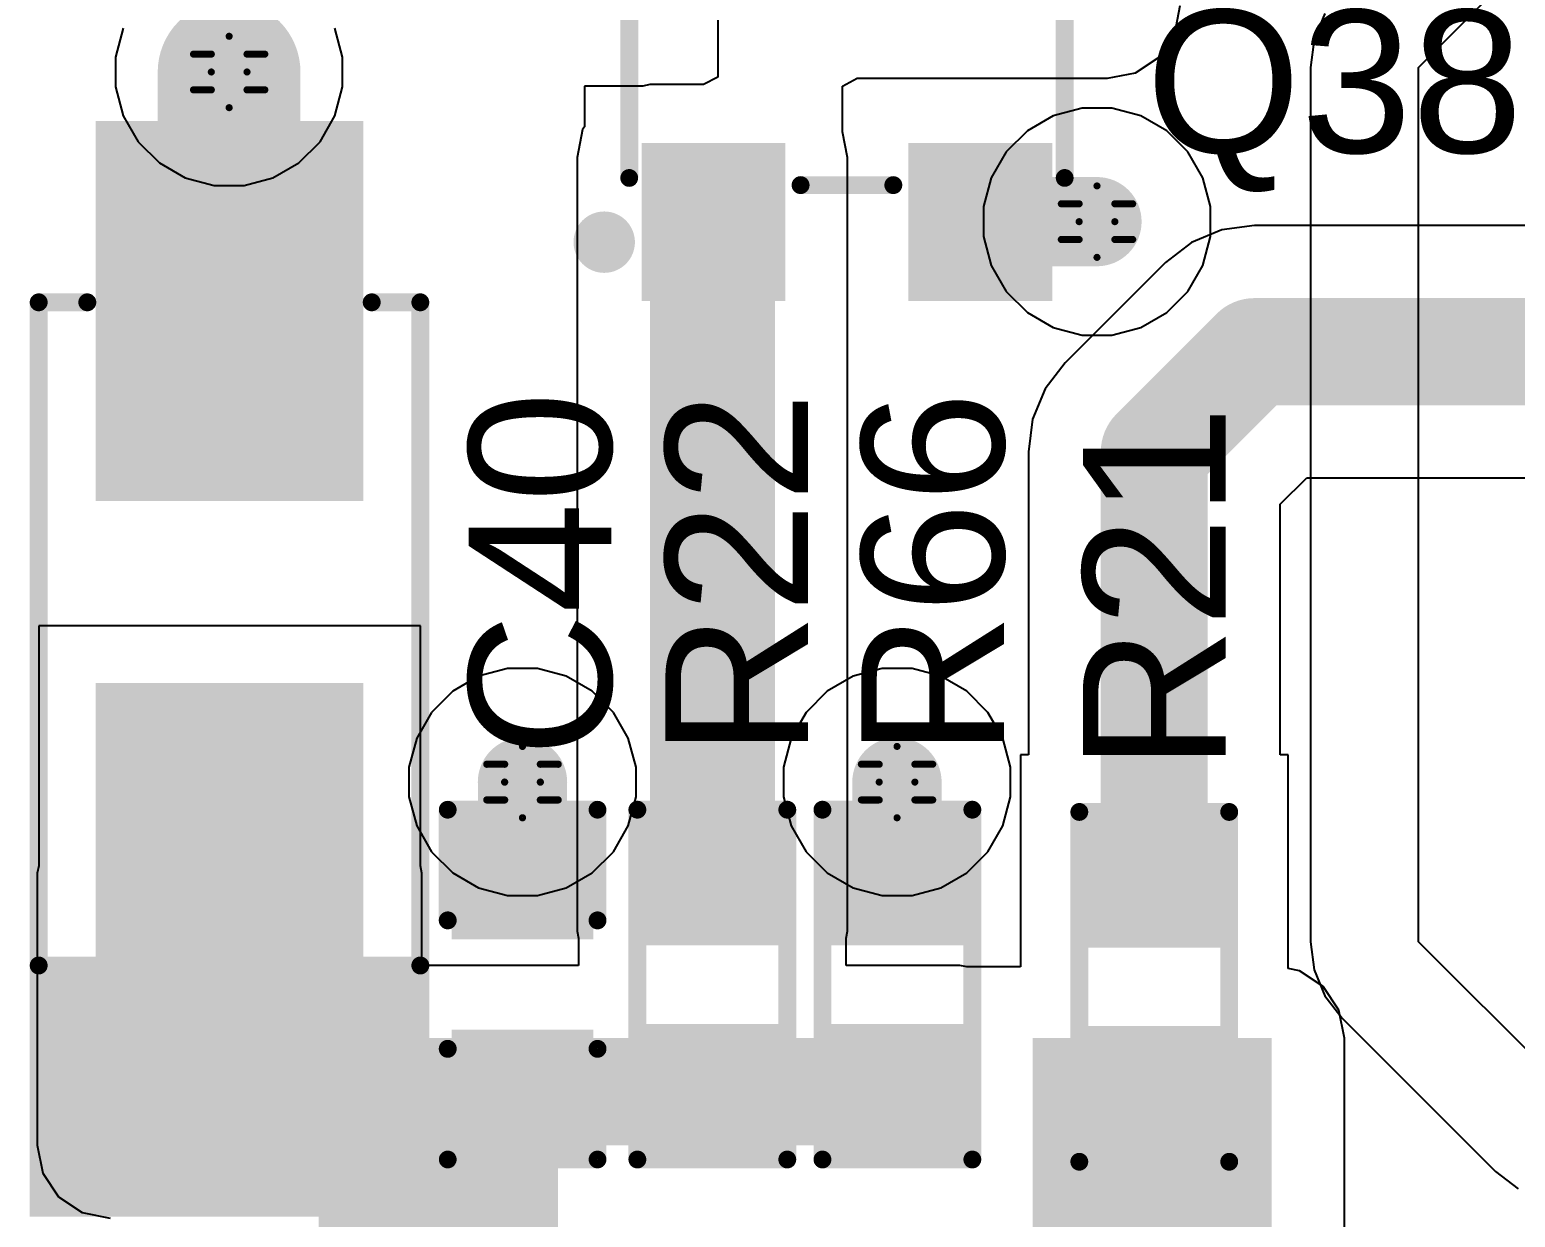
# Model space of a CAD drawing. Header units: inches. Extents: x -3 to 5437, y -3 to 5435.
# Drawn here: x 176.65 to 187.23, y 11.45 to 19.9 of the extents above; entities that cross this region are included whole.
import ezdxf

# ---------------------------------------------------------------- set-up
doc = ezdxf.new("R2010")
doc.units = ezdxf.units.IN
for name, color, linetype in [('Bottom Layer', 5, 'Continuous'), ('Bottom Solder', 6, 'Continuous'), ('Drill Drawing', 1, 'Continuous'), ('GND', 16, 'Continuous'), ('PWR', 76, 'Continuous'), ('Top Layer', 1, 'Continuous'), ('Top Overlay', 2, 'Continuous'), ('Top Paste', 8, 'Continuous'), ('Top Solder', 216, 'Continuous'), ('Via Holes', 16, 'Continuous')]:
    doc.layers.add(name, color=color, linetype=linetype)
doc.styles.add('Arial', font='', dxfattribs={"height": 0.2})
doc.styles.get('Arial').set_extended_font_data('Arial')

# ---------------------------------------------------------------- blocks, each defined once
blk = doc.blocks.new('SMA_146')
at = {"layer": 'Top Layer'}
for points in [[(-3.25, 0.85), (-0.75, 0.85), (-0.75, -0.85), (-3.25, -0.85)], [(0.75, 0.85), (3.25, 0.85), (3.25, -0.85), (0.75, -0.85)]]:
    blk.add_hatch(color=1, dxfattribs=at).paths.add_polyline_path(points)
at = {"layer": 'Top Overlay'}
for points in [[(-4.445, -1.422), (-3.278, -1.422), (-3.278, 1.422), (-4.445, 1.422)], [(-3.3, 0.924), (-2.596, 0.924), (-2.596, 1.422), (-3.3, 1.422)], [(-3.3, -1.422), (-2.596, -1.422), (-2.596, -0.924), (-3.3, -0.924)]]:
    blk.add_hatch(color=2, dxfattribs=at).paths.add_polyline_path(points)
at = {"layer": 'Top Paste'}
for points in [[(-3.25, 0.85), (-0.75, 0.85), (-0.75, -0.85), (-3.25, -0.85)], [(0.75, 0.85), (3.25, 0.85), (3.25, -0.85), (0.75, -0.85)]]:
    blk.add_hatch(color=8, dxfattribs=at).paths.add_polyline_path(points)
at = {"layer": 'Top Solder'}
for points in [[(-3.352, 0.952), (-0.648, 0.952), (-0.648, -0.952), (-3.352, -0.952)], [(0.648, 0.952), (3.352, 0.952), (3.352, -0.952), (0.648, -0.952)]]:
    blk.add_hatch(color=216, dxfattribs=at).paths.add_polyline_path(points)
at = {"layer": 'Top Overlay'}
for points in [[(-2.658, 1.358, 0.127, 0.127, 0), (2.061, 1.358, 0.127, 0.127, 0)], [(2.061, 1.358, 0.127, 0.127, 0), (2.061, 1.012, 0.127, 0.127, 0)], [(2.061, -1.012, 0.127, 0.127, 0), (2.061, -1.358, 0.127, 0.127, 0)], [(-2.658, -1.358, 0.127, 0.127, 0), (2.061, -1.358, 0.127, 0.127, 0)]]:
    blk.add_lwpolyline(points, format="xyseb", dxfattribs=at)
for points in [[(-2.69, 1.358, 0.0635, 0.0635, 1), (-2.626, 1.358, 0.0635, 0.0635, 1)], [(2.029, 1.358, 0.0635, 0.0635, 1), (2.093, 1.358, 0.0635, 0.0635, 1)], [(2.029, 1.358, 0.0635, 0.0635, 1), (2.093, 1.358, 0.0635, 0.0635, 1)], [(2.029, 1.012, 0.0635, 0.0635, 1), (2.093, 1.012, 0.0635, 0.0635, 1)], [(2.029, -1.012, 0.0635, 0.0635, 1), (2.093, -1.012, 0.0635, 0.0635, 1)], [(-2.69, -1.358, 0.0635, 0.0635, 1), (-2.626, -1.358, 0.0635, 0.0635, 1)], [(2.029, -1.358, 0.0635, 0.0635, 1), (2.093, -1.358, 0.0635, 0.0635, 1)], [(2.029, -1.358, 0.0635, 0.0635, 1), (2.093, -1.358, 0.0635, 0.0635, 1)]]:
    blk.add_lwpolyline(points, format="xyseb", close=True, dxfattribs=at)
blk = doc.blocks.new('SOT_23_152')
at = {"layer": 'Top Layer'}
for points in [[(-0.41, 1.46), (0.41, 1.46), (0.41, 0.54), (-0.41, 0.54)], [(-1.36, -0.54), (-0.54, -0.54), (-0.54, -1.46), (-1.36, -1.46)], [(0.54, -0.54), (1.36, -0.54), (1.36, -1.46), (0.54, -1.46)]]:
    blk.add_hatch(color=1, dxfattribs=at).paths.add_polyline_path(points)
at = {"layer": 'Top Paste'}
for points in [[(-0.41, 1.46), (0.41, 1.46), (0.41, 0.54), (-0.41, 0.54)], [(-1.36, -0.54), (-0.54, -0.54), (-0.54, -1.46), (-1.36, -1.46)], [(0.54, -0.54), (1.36, -0.54), (1.36, -1.46), (0.54, -1.46)]]:
    blk.add_hatch(color=8, dxfattribs=at).paths.add_polyline_path(points)
at = {"layer": 'Top Solder'}
for points in [[(-0.512, 1.562), (0.512, 1.562), (0.512, 0.438), (-0.512, 0.438)], [(-1.462, -0.438), (-0.438, -0.438), (-0.438, -1.562), (-1.462, -1.562)], [(0.438, -0.438), (1.462, -0.438), (1.462, -1.562), (0.438, -1.562)]]:
    blk.add_hatch(color=216, dxfattribs=at).paths.add_polyline_path(points)
at = {"layer": 'Top Overlay'}
for points in [[(-1.549, -0.686, 0.127, 0.127, 0), (-1.549, 0.737, 0.127, 0.127, 0)], [(-1.549, 0.737, 0.127, 0.127, 0), (-0.61, 0.737, 0.127, 0.127, 0)], [(0.61, 0.737, 0.127, 0.127, 0), (1.549, 0.737, 0.127, 0.127, 0)], [(1.549, -0.686, 0.127, 0.127, 0), (1.549, 0.737, 0.127, 0.127, 0)], [(-0.33, -0.737, 0.127, 0.127, 0), (0.33, -0.737, 0.127, 0.127, 0)]]:
    blk.add_lwpolyline(points, format="xyseb", dxfattribs=at)
for points in [[(-1.581, 0.737, 0.0635, 0.0635, 1), (-1.518, 0.737, 0.0635, 0.0635, 1)], [(-1.581, 0.737, 0.0635, 0.0635, 1), (-1.518, 0.737, 0.0635, 0.0635, 1)], [(-0.641, 0.737, 0.0635, 0.0635, 1), (-0.578, 0.737, 0.0635, 0.0635, 1)], [(0.578, 0.737, 0.0635, 0.0635, 1), (0.641, 0.737, 0.0635, 0.0635, 1)], [(1.518, 0.737, 0.0635, 0.0635, 1), (1.581, 0.737, 0.0635, 0.0635, 1)], [(1.518, 0.737, 0.0635, 0.0635, 1), (1.581, 0.737, 0.0635, 0.0635, 1)], [(-1.581, -0.686, 0.0635, 0.0635, 1), (-1.518, -0.686, 0.0635, 0.0635, 1)], [(1.518, -0.686, 0.0635, 0.0635, 1), (1.581, -0.686, 0.0635, 0.0635, 1)], [(-0.362, -0.737, 0.0635, 0.0635, 1), (-0.298, -0.737, 0.0635, 0.0635, 1)], [(0.298, -0.737, 0.0635, 0.0635, 1), (0.362, -0.737, 0.0635, 0.0635, 1)], [(-1.636, -1.143, 0.254, 0.254, 1), (-1.819, -1.143, 0.254, 0.254, 1)], [(-1.882, -1.143, 0.127, 0.127, 1), (-1.755, -1.143, 0.127, 0.127, 1)], [(-1.699, -1.143, 0.127, 0.127, 1), (-1.572, -1.143, 0.127, 0.127, 1)]]:
    blk.add_lwpolyline(points, format="xyseb", close=True, dxfattribs=at)
blk = doc.blocks.new('RES_0603_230')
at = {"layer": 'Top Layer'}
for points in [[(-0.381, 0.4445), (-0.381, -0.4445), (-1.143, -0.4445), (-1.143, 0.4445)], [(1.143, 0.4445), (1.143, -0.4445), (0.381, -0.4445), (0.381, 0.4445)]]:
    blk.add_hatch(color=1, dxfattribs=at).paths.add_polyline_path(points)
at = {"layer": 'Top Paste'}
for points in [[(-0.381, 0.4445), (-0.381, -0.4445), (-1.143, -0.4445), (-1.143, 0.4445)], [(1.143, 0.4445), (1.143, -0.4445), (0.381, -0.4445), (0.381, 0.4445)]]:
    blk.add_hatch(color=8, dxfattribs=at).paths.add_polyline_path(points)
at = {"layer": 'Top Solder'}
for points in [[(-0.2794, 0.5461), (-0.2794, -0.5461), (-1.2446, -0.5461), (-1.2446, 0.5461)], [(1.2446, 0.5461), (1.2446, -0.5461), (0.2794, -0.5461), (0.2794, 0.5461)]]:
    blk.add_hatch(color=216, dxfattribs=at).paths.add_polyline_path(points)
at = {"layer": 'Top Overlay'}
for points in [[(-1.2446, 0.5334, 0.127, 0.127, 0), (1.2446, 0.5334, 0.127, 0.127, 0)], [(-1.2446, 0.5334, 0.127, 0.127, 0), (-1.2446, -0.5334, 0.127, 0.127, 0)], [(1.2446, 0.5334, 0.127, 0.127, 0), (1.2446, -0.5334, 0.127, 0.127, 0)], [(-1.2446, -0.5334, 0.127, 0.127, 0), (1.2446, -0.5334, 0.127, 0.127, 0)]]:
    blk.add_lwpolyline(points, format="xyseb", dxfattribs=at)
for points in [[(-1.27635, 0.5334, 0.0635, 0.0635, 1), (-1.21285, 0.5334, 0.0635, 0.0635, 1)], [(-1.27635, 0.5334, 0.0635, 0.0635, 1), (-1.21285, 0.5334, 0.0635, 0.0635, 1)], [(1.21285, 0.5334, 0.0635, 0.0635, 1), (1.27635, 0.5334, 0.0635, 0.0635, 1)], [(1.21285, 0.5334, 0.0635, 0.0635, 1), (1.27635, 0.5334, 0.0635, 0.0635, 1)], [(-1.27635, -0.5334, 0.0635, 0.0635, 1), (-1.21285, -0.5334, 0.0635, 0.0635, 1)], [(-1.27635, -0.5334, 0.0635, 0.0635, 1), (-1.21285, -0.5334, 0.0635, 0.0635, 1)], [(1.21285, -0.5334, 0.0635, 0.0635, 1), (1.27635, -0.5334, 0.0635, 0.0635, 1)], [(1.21285, -0.5334, 0.0635, 0.0635, 1), (1.27635, -0.5334, 0.0635, 0.0635, 1)]]:
    blk.add_lwpolyline(points, format="xyseb", close=True, dxfattribs=at)
blk = doc.blocks.new('C__0603_231')
at = {"layer": 'Top Layer'}
for points in [[(-0.381, 0.445), (-0.381, -0.445), (-1.143, -0.445), (-1.143, 0.445)], [(1.143, 0.445), (1.143, -0.445), (0.381, -0.445), (0.381, 0.445)]]:
    blk.add_hatch(color=1, dxfattribs=at).paths.add_polyline_path(points)
at = {"layer": 'Top Paste'}
for points in [[(-0.381, 0.445), (-0.381, -0.445), (-1.143, -0.445), (-1.143, 0.445)], [(1.143, 0.445), (1.143, -0.445), (0.381, -0.445), (0.381, 0.445)]]:
    blk.add_hatch(color=8, dxfattribs=at).paths.add_polyline_path(points)
at = {"layer": 'Top Solder'}
for points in [[(-0.321, 0.504), (-0.321, -0.504), (-1.203, -0.504), (-1.203, 0.504)], [(1.203, 0.504), (1.203, -0.504), (0.321, -0.504), (0.321, 0.504)]]:
    blk.add_hatch(color=216, dxfattribs=at).paths.add_polyline_path(points)
at = {"layer": 'Top Overlay'}
for points in [[(-1.245, 0.533, 0.127, 0.127, 0), (-0.457, 0.533, 0.127, 0.127, 0)], [(-1.245, 0.533, 0.127, 0.127, 0), (-1.245, -0.533, 0.127, 0.127, 0)], [(0.457, 0.533, 0.127, 0.127, 0), (1.245, 0.533, 0.127, 0.127, 0)], [(1.245, 0.533, 0.127, 0.127, 0), (1.245, -0.533, 0.127, 0.127, 0)], [(-1.245, -0.533, 0.127, 0.127, 0), (-0.457, -0.533, 0.127, 0.127, 0)], [(0.457, -0.533, 0.127, 0.127, 0), (1.245, -0.533, 0.127, 0.127, 0)]]:
    blk.add_lwpolyline(points, format="xyseb", dxfattribs=at)
for points in [[(-1.276, 0.533, 0.0635, 0.0635, 1), (-1.213, 0.533, 0.0635, 0.0635, 1)], [(-1.276, 0.533, 0.0635, 0.0635, 1), (-1.213, 0.533, 0.0635, 0.0635, 1)], [(-0.489, 0.533, 0.0635, 0.0635, 1), (-0.425, 0.533, 0.0635, 0.0635, 1)], [(0.425, 0.533, 0.0635, 0.0635, 1), (0.489, 0.533, 0.0635, 0.0635, 1)], [(1.213, 0.533, 0.0635, 0.0635, 1), (1.276, 0.533, 0.0635, 0.0635, 1)], [(1.213, 0.533, 0.0635, 0.0635, 1), (1.276, 0.533, 0.0635, 0.0635, 1)], [(-1.276, -0.533, 0.0635, 0.0635, 1), (-1.213, -0.533, 0.0635, 0.0635, 1)], [(-1.276, -0.533, 0.0635, 0.0635, 1), (-1.213, -0.533, 0.0635, 0.0635, 1)], [(-0.489, -0.533, 0.0635, 0.0635, 1), (-0.425, -0.533, 0.0635, 0.0635, 1)], [(0.425, -0.533, 0.0635, 0.0635, 1), (0.489, -0.533, 0.0635, 0.0635, 1)], [(1.213, -0.533, 0.0635, 0.0635, 1), (1.276, -0.533, 0.0635, 0.0635, 1)], [(1.213, -0.533, 0.0635, 0.0635, 1), (1.276, -0.533, 0.0635, 0.0635, 1)]]:
    blk.add_lwpolyline(points, format="xyseb", close=True, dxfattribs=at)
blk = doc.blocks.new('RES_0603_392')
at = {"layer": 'Top Layer'}
for points in [[(-0.381, 0.4445), (-0.381, -0.4445), (-1.143, -0.4445), (-1.143, 0.4445)], [(1.143, 0.4445), (1.143, -0.4445), (0.381, -0.4445), (0.381, 0.4445)]]:
    blk.add_hatch(color=1, dxfattribs=at).paths.add_polyline_path(points)
at = {"layer": 'Top Paste'}
for points in [[(-0.381, 0.4445), (-0.381, -0.4445), (-1.143, -0.4445), (-1.143, 0.4445)], [(1.143, 0.4445), (1.143, -0.4445), (0.381, -0.4445), (0.381, 0.4445)]]:
    blk.add_hatch(color=8, dxfattribs=at).paths.add_polyline_path(points)
at = {"layer": 'Top Solder'}
for points in [[(-0.2794, 0.5461), (-0.2794, -0.5461), (-1.2446, -0.5461), (-1.2446, 0.5461)], [(1.2446, 0.5461), (1.2446, -0.5461), (0.2794, -0.5461), (0.2794, 0.5461)]]:
    blk.add_hatch(color=216, dxfattribs=at).paths.add_polyline_path(points)
at = {"layer": 'Top Overlay'}
for points in [[(1.2446, 0.5334, 0.127, 0.127, 0), (-1.2446, 0.5334, 0.127, 0.127, 0)], [(-1.2446, -0.5334, 0.127, 0.127, 0), (-1.2446, 0.5334, 0.127, 0.127, 0)], [(1.2446, -0.5334, 0.127, 0.127, 0), (1.2446, 0.5334, 0.127, 0.127, 0)], [(1.2446, -0.5334, 0.127, 0.127, 0), (-1.2446, -0.5334, 0.127, 0.127, 0)]]:
    blk.add_lwpolyline(points, format="xyseb", dxfattribs=at)
for points in [[(-1.27635, 0.5334, 0.0635, 0.0635, 1), (-1.21285, 0.5334, 0.0635, 0.0635, 1)], [(-1.27635, 0.5334, 0.0635, 0.0635, 1), (-1.21285, 0.5334, 0.0635, 0.0635, 1)], [(1.21285, 0.5334, 0.0635, 0.0635, 1), (1.27635, 0.5334, 0.0635, 0.0635, 1)], [(1.21285, 0.5334, 0.0635, 0.0635, 1), (1.27635, 0.5334, 0.0635, 0.0635, 1)], [(-1.27635, -0.5334, 0.0635, 0.0635, 1), (-1.21285, -0.5334, 0.0635, 0.0635, 1)], [(-1.27635, -0.5334, 0.0635, 0.0635, 1), (-1.21285, -0.5334, 0.0635, 0.0635, 1)], [(1.21285, -0.5334, 0.0635, 0.0635, 1), (1.27635, -0.5334, 0.0635, 0.0635, 1)], [(1.21285, -0.5334, 0.0635, 0.0635, 1), (1.27635, -0.5334, 0.0635, 0.0635, 1)]]:
    blk.add_lwpolyline(points, format="xyseb", close=True, dxfattribs=at)
blk = doc.blocks.new('RES_0603_440')
at = {"layer": 'Top Layer'}
for points in [[(-0.381, 0.4445), (-0.381, -0.4445), (-1.143, -0.4445), (-1.143, 0.4445)], [(1.143, 0.4445), (1.143, -0.4445), (0.381, -0.4445), (0.381, 0.4445)]]:
    blk.add_hatch(color=1, dxfattribs=at).paths.add_polyline_path(points)
at = {"layer": 'Top Paste'}
for points in [[(-0.381, 0.4445), (-0.381, -0.4445), (-1.143, -0.4445), (-1.143, 0.4445)], [(1.143, 0.4445), (1.143, -0.4445), (0.381, -0.4445), (0.381, 0.4445)]]:
    blk.add_hatch(color=8, dxfattribs=at).paths.add_polyline_path(points)
at = {"layer": 'Top Solder'}
for points in [[(-0.2794, 0.5461), (-0.2794, -0.5461), (-1.2446, -0.5461), (-1.2446, 0.5461)], [(1.2446, 0.5461), (1.2446, -0.5461), (0.2794, -0.5461), (0.2794, 0.5461)]]:
    blk.add_hatch(color=216, dxfattribs=at).paths.add_polyline_path(points)
at = {"layer": 'Top Overlay'}
for points in [[(1.2446, 0.5334, 0.127, 0.127, 0), (-1.2446, 0.5334, 0.127, 0.127, 0)], [(-1.2446, -0.5334, 0.127, 0.127, 0), (-1.2446, 0.5334, 0.127, 0.127, 0)], [(1.2446, -0.5334, 0.127, 0.127, 0), (1.2446, 0.5334, 0.127, 0.127, 0)], [(1.2446, -0.5334, 0.127, 0.127, 0), (-1.2446, -0.5334, 0.127, 0.127, 0)]]:
    blk.add_lwpolyline(points, format="xyseb", dxfattribs=at)
for points in [[(-1.27635, 0.5334, 0.0635, 0.0635, 1), (-1.21285, 0.5334, 0.0635, 0.0635, 1)], [(-1.27635, 0.5334, 0.0635, 0.0635, 1), (-1.21285, 0.5334, 0.0635, 0.0635, 1)], [(1.21285, 0.5334, 0.0635, 0.0635, 1), (1.27635, 0.5334, 0.0635, 0.0635, 1)], [(1.21285, 0.5334, 0.0635, 0.0635, 1), (1.27635, 0.5334, 0.0635, 0.0635, 1)], [(-1.27635, -0.5334, 0.0635, 0.0635, 1), (-1.21285, -0.5334, 0.0635, 0.0635, 1)], [(-1.27635, -0.5334, 0.0635, 0.0635, 1), (-1.21285, -0.5334, 0.0635, 0.0635, 1)], [(1.21285, -0.5334, 0.0635, 0.0635, 1), (1.27635, -0.5334, 0.0635, 0.0635, 1)], [(1.21285, -0.5334, 0.0635, 0.0635, 1), (1.27635, -0.5334, 0.0635, 0.0635, 1)]]:
    blk.add_lwpolyline(points, format="xyseb", close=True, dxfattribs=at)

msp = doc.modelspace()

# ---------------------------------------------------------------- hatches: boundary and pattern name
at = {"layer": 'Bottom Layer'}
h = msp.add_hatch(color=5, dxfattribs=at)
edge = h.paths.add_edge_path()
edge.add_arc((178.073, 19.601), 0.3, 0, 360)
h = msp.add_hatch(color=5, dxfattribs=at)
edge = h.paths.add_edge_path()
edge.add_arc((184.25, 18.536), 0.3, 0, 360)
h = msp.add_hatch(color=5, dxfattribs=at)
edge = h.paths.add_edge_path()
edge.add_arc((180.161, 14.548), 0.3, 0, 360)
h = msp.add_hatch(color=5, dxfattribs=at)
edge = h.paths.add_edge_path()
edge.add_arc((182.826, 14.548), 0.3, 0, 360)
at = {"layer": 'Bottom Solder'}
h = msp.add_hatch(color=6, dxfattribs=at)
edge = h.paths.add_edge_path()
edge.add_arc((178.073, 19.601), 0.15, 0, 360)
h = msp.add_hatch(color=6, dxfattribs=at)
edge = h.paths.add_edge_path()
edge.add_arc((184.25, 18.536), 0.15, 0, 360)
h = msp.add_hatch(color=6, dxfattribs=at)
edge = h.paths.add_edge_path()
edge.add_arc((180.161, 14.548), 0.15, 0, 360)
h = msp.add_hatch(color=6, dxfattribs=at)
edge = h.paths.add_edge_path()
edge.add_arc((182.826, 14.548), 0.15, 0, 360)
at = {"layer": 'GND'}
h = msp.add_hatch(color=16, dxfattribs=at)
edge = h.paths.add_edge_path()
edge.add_arc((178.073, 19.601), 0.3, 0, 360)
h = msp.add_hatch(color=16, dxfattribs=at)
edge = h.paths.add_edge_path()
edge.add_arc((184.25, 18.536), 0.3, 0, 360)
h = msp.add_hatch(color=16, dxfattribs=at)
edge = h.paths.add_edge_path()
edge.add_arc((180.161, 14.548), 0.3, 0, 360)
h = msp.add_hatch(color=16, dxfattribs=at)
edge = h.paths.add_edge_path()
edge.add_arc((182.826, 14.548), 0.3, 0, 360)
at = {"layer": 'PWR'}
h = msp.add_hatch(color=76, dxfattribs=at)
edge = h.paths.add_edge_path()
edge.add_arc((178.073, 19.601), 0.3, 0, 360)
h = msp.add_hatch(color=76, dxfattribs=at)
edge = h.paths.add_edge_path()
edge.add_arc((184.25, 18.536), 0.3, 0, 360)
h = msp.add_hatch(color=76, dxfattribs=at)
edge = h.paths.add_edge_path()
edge.add_arc((180.161, 14.548), 0.3, 0, 360)
h = msp.add_hatch(color=76, dxfattribs=at)
edge = h.paths.add_edge_path()
edge.add_arc((182.826, 14.548), 0.3, 0, 360)
at = {"layer": 'Top Layer'}
h = msp.add_hatch(color=1, dxfattribs=at)
edge = h.paths.add_edge_path()
edge.add_arc((178.073, 19.601), 0.3, 0, 360)
for points in [[(181.068, 13.488), (181.957, 13.488), (181.957, 18.993), (181.068, 18.993)], [(177.226, 11.964), (178.926, 11.964), (178.926, 13.901), (177.226, 13.901)], [(177.226, 11.964), (183.274, 11.964), (183.274, 12.726), (177.226, 12.726)], [(178.711, 8.046), (180.413, 8.046), (180.413, 12.726), (178.711, 12.726)], [(183.791, 8.046), (185.493, 8.046), (185.493, 12.726), (183.791, 12.726)]]:
    msp.add_hatch(color=1, dxfattribs=at).paths.add_polyline_path(points)
h = msp.add_hatch(color=1, dxfattribs=at)
edge = h.paths.add_edge_path()
edge.add_arc((184.25, 18.536), 0.3, 0, 360)
h = msp.add_hatch(color=1, dxfattribs=at)
edge = h.paths.add_edge_path()
edge.add_arc((180.161, 14.548), 0.3, 0, 360)
h = msp.add_hatch(color=1, dxfattribs=at)
edge = h.paths.add_edge_path()
edge.add_arc((182.826, 14.548), 0.3, 0, 360)
at = {"layer": 'Top Solder'}
h = msp.add_hatch(color=216, dxfattribs=at)
edge = h.paths.add_edge_path()
edge.add_arc((178.073, 19.601), 0.15, 0, 360)
h = msp.add_hatch(color=216, dxfattribs=at)
edge = h.paths.add_edge_path()
edge.add_arc((184.25, 18.536), 0.15, 0, 360)
h = msp.add_hatch(color=216, dxfattribs=at)
edge = h.paths.add_edge_path()
edge.add_arc((180.161, 14.548), 0.15, 0, 360)
h = msp.add_hatch(color=216, dxfattribs=at)
edge = h.paths.add_edge_path()
edge.add_arc((182.826, 14.548), 0.15, 0, 360)
at = {"layer": 'Via Holes'}
h = msp.add_hatch(color=7, dxfattribs=at)
edge = h.paths.add_edge_path()
edge.add_arc((178.073, 19.601), 0.15, 0, 360)
h = msp.add_hatch(color=7, dxfattribs=at)
edge = h.paths.add_edge_path()
edge.add_arc((184.25, 18.536), 0.15, 0, 360)
h = msp.add_hatch(color=7, dxfattribs=at)
edge = h.paths.add_edge_path()
edge.add_arc((180.161, 14.548), 0.15, 0, 360)
h = msp.add_hatch(color=7, dxfattribs=at)
edge = h.paths.add_edge_path()
edge.add_arc((182.826, 14.548), 0.15, 0, 360)

# ---------------------------------------------------------------- linework, layer by layer
at = {"layer": 'Bottom Layer'}
for p, q in [((186.538, 19.634), (187.619, 20.715)), ((185.872, 20.018), (185.795, 19.833)), ((185.795, 19.833), (185.769, 19.634)), ((185.769, 19.634), (185.769, 13.411)), ((186.538, 13.411), (186.538, 19.634)), ((185.769, 13.411), (185.795, 13.212)), ((187.63, 12.319), (186.538, 13.411)), ((185.795, 13.212), (185.872, 13.027)), ((185.872, 13.027), (185.994, 12.868)), ((185.994, 12.868), (187.086, 11.776)), ((187.086, 11.776), (187.246, 11.653))]:
    msp.add_line(p, q, dxfattribs=at)
at = {"layer": 'Drill Drawing'}
for points in [[(177.946, 19.728, 0.0508, 0.0508, 0), (178.073, 19.855, 0.0508, 0.0508, 0)], [(178.073, 19.855, 0.0508, 0.0508, 0), (178.2, 19.728, 0.0508, 0.0508, 0)], [(177.819, 19.728, 0.0508, 0.0508, 0), (177.946, 19.601, 0.0508, 0.0508, 0)], [(177.819, 19.728, 0.0508, 0.0508, 0), (177.946, 19.728, 0.0508, 0.0508, 0)], [(178.2, 19.728, 0.0508, 0.0508, 0), (178.327, 19.728, 0.0508, 0.0508, 0)], [(178.2, 19.601, 0.0508, 0.0508, 0), (178.327, 19.728, 0.0508, 0.0508, 0)], [(177.819, 19.474, 0.0508, 0.0508, 0), (177.946, 19.601, 0.0508, 0.0508, 0)], [(178.2, 19.601, 0.0508, 0.0508, 0), (178.327, 19.474, 0.0508, 0.0508, 0)], [(177.819, 19.474, 0.0508, 0.0508, 0), (177.946, 19.474, 0.0508, 0.0508, 0)], [(177.946, 19.474, 0.0508, 0.0508, 0), (178.073, 19.347, 0.0508, 0.0508, 0)], [(178.073, 19.347, 0.0508, 0.0508, 0), (178.2, 19.474, 0.0508, 0.0508, 0)], [(178.2, 19.474, 0.0508, 0.0508, 0), (178.327, 19.474, 0.0508, 0.0508, 0)], [(184.123, 18.663, 0.0508, 0.0508, 0), (184.25, 18.79, 0.0508, 0.0508, 0)], [(184.25, 18.79, 0.0508, 0.0508, 0), (184.377, 18.663, 0.0508, 0.0508, 0)], [(183.996, 18.663, 0.0508, 0.0508, 0), (184.123, 18.536, 0.0508, 0.0508, 0)], [(183.996, 18.663, 0.0508, 0.0508, 0), (184.123, 18.663, 0.0508, 0.0508, 0)], [(184.377, 18.663, 0.0508, 0.0508, 0), (184.504, 18.663, 0.0508, 0.0508, 0)], [(184.377, 18.536, 0.0508, 0.0508, 0), (184.504, 18.663, 0.0508, 0.0508, 0)], [(183.996, 18.409, 0.0508, 0.0508, 0), (184.123, 18.536, 0.0508, 0.0508, 0)], [(184.377, 18.536, 0.0508, 0.0508, 0), (184.504, 18.409, 0.0508, 0.0508, 0)], [(183.996, 18.409, 0.0508, 0.0508, 0), (184.123, 18.409, 0.0508, 0.0508, 0)], [(184.123, 18.409, 0.0508, 0.0508, 0), (184.25, 18.282, 0.0508, 0.0508, 0)], [(184.25, 18.282, 0.0508, 0.0508, 0), (184.377, 18.409, 0.0508, 0.0508, 0)], [(184.377, 18.409, 0.0508, 0.0508, 0), (184.504, 18.409, 0.0508, 0.0508, 0)], [(180.034, 14.675, 0.0508, 0.0508, 0), (180.161, 14.802, 0.0508, 0.0508, 0)], [(180.161, 14.802, 0.0508, 0.0508, 0), (180.288, 14.675, 0.0508, 0.0508, 0)], [(182.699, 14.675, 0.0508, 0.0508, 0), (182.826, 14.802, 0.0508, 0.0508, 0)], [(182.826, 14.802, 0.0508, 0.0508, 0), (182.953, 14.675, 0.0508, 0.0508, 0)], [(179.907, 14.675, 0.0508, 0.0508, 0), (180.034, 14.548, 0.0508, 0.0508, 0)], [(179.907, 14.675, 0.0508, 0.0508, 0), (180.034, 14.675, 0.0508, 0.0508, 0)], [(180.288, 14.675, 0.0508, 0.0508, 0), (180.415, 14.675, 0.0508, 0.0508, 0)], [(180.288, 14.548, 0.0508, 0.0508, 0), (180.415, 14.675, 0.0508, 0.0508, 0)], [(182.572, 14.675, 0.0508, 0.0508, 0), (182.699, 14.548, 0.0508, 0.0508, 0)], [(182.572, 14.675, 0.0508, 0.0508, 0), (182.699, 14.675, 0.0508, 0.0508, 0)], [(182.953, 14.675, 0.0508, 0.0508, 0), (183.08, 14.675, 0.0508, 0.0508, 0)], [(182.953, 14.548, 0.0508, 0.0508, 0), (183.08, 14.675, 0.0508, 0.0508, 0)], [(179.907, 14.421, 0.0508, 0.0508, 0), (180.034, 14.548, 0.0508, 0.0508, 0)], [(180.288, 14.548, 0.0508, 0.0508, 0), (180.415, 14.421, 0.0508, 0.0508, 0)], [(182.572, 14.421, 0.0508, 0.0508, 0), (182.699, 14.548, 0.0508, 0.0508, 0)], [(182.953, 14.548, 0.0508, 0.0508, 0), (183.08, 14.421, 0.0508, 0.0508, 0)], [(179.907, 14.421, 0.0508, 0.0508, 0), (180.034, 14.421, 0.0508, 0.0508, 0)], [(180.034, 14.421, 0.0508, 0.0508, 0), (180.161, 14.294, 0.0508, 0.0508, 0)], [(180.161, 14.294, 0.0508, 0.0508, 0), (180.288, 14.421, 0.0508, 0.0508, 0)], [(180.288, 14.421, 0.0508, 0.0508, 0), (180.415, 14.421, 0.0508, 0.0508, 0)], [(182.572, 14.421, 0.0508, 0.0508, 0), (182.699, 14.421, 0.0508, 0.0508, 0)], [(182.699, 14.421, 0.0508, 0.0508, 0), (182.826, 14.294, 0.0508, 0.0508, 0)], [(182.826, 14.294, 0.0508, 0.0508, 0), (182.953, 14.421, 0.0508, 0.0508, 0)], [(182.953, 14.421, 0.0508, 0.0508, 0), (183.08, 14.421, 0.0508, 0.0508, 0)]]:
    msp.add_lwpolyline(points, format="xyseb", dxfattribs=at)
for points in [[(178.061, 19.855, 0.0254, 0.0254, 1), (178.086, 19.855, 0.0254, 0.0254, 1)], [(178.061, 19.855, 0.0254, 0.0254, 1), (178.086, 19.855, 0.0254, 0.0254, 1)], [(177.807, 19.728, 0.0254, 0.0254, 1), (177.832, 19.728, 0.0254, 0.0254, 1)], [(177.807, 19.728, 0.0254, 0.0254, 1), (177.832, 19.728, 0.0254, 0.0254, 1)], [(177.934, 19.728, 0.0254, 0.0254, 1), (177.959, 19.728, 0.0254, 0.0254, 1)], [(177.934, 19.728, 0.0254, 0.0254, 1), (177.959, 19.728, 0.0254, 0.0254, 1)], [(178.188, 19.728, 0.0254, 0.0254, 1), (178.213, 19.728, 0.0254, 0.0254, 1)], [(178.188, 19.728, 0.0254, 0.0254, 1), (178.213, 19.728, 0.0254, 0.0254, 1)], [(178.315, 19.728, 0.0254, 0.0254, 1), (178.34, 19.728, 0.0254, 0.0254, 1)], [(178.315, 19.728, 0.0254, 0.0254, 1), (178.34, 19.728, 0.0254, 0.0254, 1)], [(177.934, 19.601, 0.0254, 0.0254, 1), (177.959, 19.601, 0.0254, 0.0254, 1)], [(177.934, 19.601, 0.0254, 0.0254, 1), (177.959, 19.601, 0.0254, 0.0254, 1)], [(178.188, 19.601, 0.0254, 0.0254, 1), (178.213, 19.601, 0.0254, 0.0254, 1)], [(178.188, 19.601, 0.0254, 0.0254, 1), (178.213, 19.601, 0.0254, 0.0254, 1)], [(177.807, 19.474, 0.0254, 0.0254, 1), (177.832, 19.474, 0.0254, 0.0254, 1)], [(177.807, 19.474, 0.0254, 0.0254, 1), (177.832, 19.474, 0.0254, 0.0254, 1)], [(177.934, 19.474, 0.0254, 0.0254, 1), (177.959, 19.474, 0.0254, 0.0254, 1)], [(177.934, 19.474, 0.0254, 0.0254, 1), (177.959, 19.474, 0.0254, 0.0254, 1)], [(178.188, 19.474, 0.0254, 0.0254, 1), (178.213, 19.474, 0.0254, 0.0254, 1)], [(178.188, 19.474, 0.0254, 0.0254, 1), (178.213, 19.474, 0.0254, 0.0254, 1)], [(178.315, 19.474, 0.0254, 0.0254, 1), (178.34, 19.474, 0.0254, 0.0254, 1)], [(178.315, 19.474, 0.0254, 0.0254, 1), (178.34, 19.474, 0.0254, 0.0254, 1)], [(178.061, 19.347, 0.0254, 0.0254, 1), (178.086, 19.347, 0.0254, 0.0254, 1)], [(178.061, 19.347, 0.0254, 0.0254, 1), (178.086, 19.347, 0.0254, 0.0254, 1)], [(184.237, 18.79, 0.0254, 0.0254, 1), (184.262, 18.79, 0.0254, 0.0254, 1)], [(184.237, 18.79, 0.0254, 0.0254, 1), (184.262, 18.79, 0.0254, 0.0254, 1)], [(183.983, 18.663, 0.0254, 0.0254, 1), (184.008, 18.663, 0.0254, 0.0254, 1)], [(183.983, 18.663, 0.0254, 0.0254, 1), (184.008, 18.663, 0.0254, 0.0254, 1)], [(184.11, 18.663, 0.0254, 0.0254, 1), (184.135, 18.663, 0.0254, 0.0254, 1)], [(184.11, 18.663, 0.0254, 0.0254, 1), (184.135, 18.663, 0.0254, 0.0254, 1)], [(184.364, 18.663, 0.0254, 0.0254, 1), (184.389, 18.663, 0.0254, 0.0254, 1)], [(184.364, 18.663, 0.0254, 0.0254, 1), (184.389, 18.663, 0.0254, 0.0254, 1)], [(184.491, 18.663, 0.0254, 0.0254, 1), (184.516, 18.663, 0.0254, 0.0254, 1)], [(184.491, 18.663, 0.0254, 0.0254, 1), (184.516, 18.663, 0.0254, 0.0254, 1)], [(184.11, 18.536, 0.0254, 0.0254, 1), (184.135, 18.536, 0.0254, 0.0254, 1)], [(184.11, 18.536, 0.0254, 0.0254, 1), (184.135, 18.536, 0.0254, 0.0254, 1)], [(184.364, 18.536, 0.0254, 0.0254, 1), (184.389, 18.536, 0.0254, 0.0254, 1)], [(184.364, 18.536, 0.0254, 0.0254, 1), (184.389, 18.536, 0.0254, 0.0254, 1)], [(183.983, 18.409, 0.0254, 0.0254, 1), (184.008, 18.409, 0.0254, 0.0254, 1)], [(183.983, 18.409, 0.0254, 0.0254, 1), (184.008, 18.409, 0.0254, 0.0254, 1)], [(184.11, 18.409, 0.0254, 0.0254, 1), (184.135, 18.409, 0.0254, 0.0254, 1)], [(184.11, 18.409, 0.0254, 0.0254, 1), (184.135, 18.409, 0.0254, 0.0254, 1)], [(184.364, 18.409, 0.0254, 0.0254, 1), (184.389, 18.409, 0.0254, 0.0254, 1)], [(184.364, 18.409, 0.0254, 0.0254, 1), (184.389, 18.409, 0.0254, 0.0254, 1)], [(184.491, 18.409, 0.0254, 0.0254, 1), (184.516, 18.409, 0.0254, 0.0254, 1)], [(184.491, 18.409, 0.0254, 0.0254, 1), (184.516, 18.409, 0.0254, 0.0254, 1)], [(184.237, 18.282, 0.0254, 0.0254, 1), (184.262, 18.282, 0.0254, 0.0254, 1)], [(184.237, 18.282, 0.0254, 0.0254, 1), (184.262, 18.282, 0.0254, 0.0254, 1)], [(180.148, 14.802, 0.0254, 0.0254, 1), (180.174, 14.802, 0.0254, 0.0254, 1)], [(180.148, 14.802, 0.0254, 0.0254, 1), (180.174, 14.802, 0.0254, 0.0254, 1)], [(182.814, 14.802, 0.0254, 0.0254, 1), (182.839, 14.802, 0.0254, 0.0254, 1)], [(182.814, 14.802, 0.0254, 0.0254, 1), (182.839, 14.802, 0.0254, 0.0254, 1)], [(179.894, 14.675, 0.0254, 0.0254, 1), (179.92, 14.675, 0.0254, 0.0254, 1)], [(179.894, 14.675, 0.0254, 0.0254, 1), (179.92, 14.675, 0.0254, 0.0254, 1)], [(180.021, 14.675, 0.0254, 0.0254, 1), (180.047, 14.675, 0.0254, 0.0254, 1)], [(180.021, 14.675, 0.0254, 0.0254, 1), (180.047, 14.675, 0.0254, 0.0254, 1)], [(180.275, 14.675, 0.0254, 0.0254, 1), (180.301, 14.675, 0.0254, 0.0254, 1)], [(180.275, 14.675, 0.0254, 0.0254, 1), (180.301, 14.675, 0.0254, 0.0254, 1)], [(180.402, 14.675, 0.0254, 0.0254, 1), (180.428, 14.675, 0.0254, 0.0254, 1)], [(180.402, 14.675, 0.0254, 0.0254, 1), (180.428, 14.675, 0.0254, 0.0254, 1)], [(182.56, 14.675, 0.0254, 0.0254, 1), (182.585, 14.675, 0.0254, 0.0254, 1)], [(182.56, 14.675, 0.0254, 0.0254, 1), (182.585, 14.675, 0.0254, 0.0254, 1)], [(182.687, 14.675, 0.0254, 0.0254, 1), (182.712, 14.675, 0.0254, 0.0254, 1)], [(182.687, 14.675, 0.0254, 0.0254, 1), (182.712, 14.675, 0.0254, 0.0254, 1)], [(182.941, 14.675, 0.0254, 0.0254, 1), (182.966, 14.675, 0.0254, 0.0254, 1)], [(182.941, 14.675, 0.0254, 0.0254, 1), (182.966, 14.675, 0.0254, 0.0254, 1)], [(183.068, 14.675, 0.0254, 0.0254, 1), (183.093, 14.675, 0.0254, 0.0254, 1)], [(183.068, 14.675, 0.0254, 0.0254, 1), (183.093, 14.675, 0.0254, 0.0254, 1)], [(180.021, 14.548, 0.0254, 0.0254, 1), (180.047, 14.548, 0.0254, 0.0254, 1)], [(180.021, 14.548, 0.0254, 0.0254, 1), (180.047, 14.548, 0.0254, 0.0254, 1)], [(180.275, 14.548, 0.0254, 0.0254, 1), (180.301, 14.548, 0.0254, 0.0254, 1)], [(180.275, 14.548, 0.0254, 0.0254, 1), (180.301, 14.548, 0.0254, 0.0254, 1)], [(182.687, 14.548, 0.0254, 0.0254, 1), (182.712, 14.548, 0.0254, 0.0254, 1)], [(182.687, 14.548, 0.0254, 0.0254, 1), (182.712, 14.548, 0.0254, 0.0254, 1)], [(182.941, 14.548, 0.0254, 0.0254, 1), (182.966, 14.548, 0.0254, 0.0254, 1)], [(182.941, 14.548, 0.0254, 0.0254, 1), (182.966, 14.548, 0.0254, 0.0254, 1)], [(179.894, 14.421, 0.0254, 0.0254, 1), (179.92, 14.421, 0.0254, 0.0254, 1)], [(179.894, 14.421, 0.0254, 0.0254, 1), (179.92, 14.421, 0.0254, 0.0254, 1)], [(180.021, 14.421, 0.0254, 0.0254, 1), (180.047, 14.421, 0.0254, 0.0254, 1)], [(180.021, 14.421, 0.0254, 0.0254, 1), (180.047, 14.421, 0.0254, 0.0254, 1)], [(180.275, 14.421, 0.0254, 0.0254, 1), (180.301, 14.421, 0.0254, 0.0254, 1)], [(180.275, 14.421, 0.0254, 0.0254, 1), (180.301, 14.421, 0.0254, 0.0254, 1)], [(180.402, 14.421, 0.0254, 0.0254, 1), (180.428, 14.421, 0.0254, 0.0254, 1)], [(180.402, 14.421, 0.0254, 0.0254, 1), (180.428, 14.421, 0.0254, 0.0254, 1)], [(182.56, 14.421, 0.0254, 0.0254, 1), (182.585, 14.421, 0.0254, 0.0254, 1)], [(182.56, 14.421, 0.0254, 0.0254, 1), (182.585, 14.421, 0.0254, 0.0254, 1)], [(182.687, 14.421, 0.0254, 0.0254, 1), (182.712, 14.421, 0.0254, 0.0254, 1)], [(182.687, 14.421, 0.0254, 0.0254, 1), (182.712, 14.421, 0.0254, 0.0254, 1)], [(182.941, 14.421, 0.0254, 0.0254, 1), (182.966, 14.421, 0.0254, 0.0254, 1)], [(182.941, 14.421, 0.0254, 0.0254, 1), (182.966, 14.421, 0.0254, 0.0254, 1)], [(183.068, 14.421, 0.0254, 0.0254, 1), (183.093, 14.421, 0.0254, 0.0254, 1)], [(183.068, 14.421, 0.0254, 0.0254, 1), (183.093, 14.421, 0.0254, 0.0254, 1)], [(180.148, 14.294, 0.0254, 0.0254, 1), (180.174, 14.294, 0.0254, 0.0254, 1)], [(180.148, 14.294, 0.0254, 0.0254, 1), (180.174, 14.294, 0.0254, 0.0254, 1)], [(182.814, 14.294, 0.0254, 0.0254, 1), (182.839, 14.294, 0.0254, 0.0254, 1)], [(182.814, 14.294, 0.0254, 0.0254, 1), (182.839, 14.294, 0.0254, 0.0254, 1)]]:
    msp.add_lwpolyline(points, format="xyseb", close=True, dxfattribs=at)
at = {"layer": 'PWR'}
for p, q in [((177.32, 19.913), (177.265, 19.707)), ((178.881, 19.707), (178.826, 19.913)), ((177.265, 19.707), (177.265, 19.495)), ((178.881, 19.495), (178.881, 19.707)), ((177.265, 19.495), (177.32, 19.289)), ((178.826, 19.289), (178.881, 19.495)), ((177.32, 19.289), (177.427, 19.105)), ((178.72, 19.105), (178.826, 19.289)), ((183.938, 19.289), (183.754, 19.183)), ((184.143, 19.344), (183.938, 19.289)), ((184.356, 19.344), (184.143, 19.344)), ((184.562, 19.289), (184.356, 19.344)), ((184.746, 19.183), (184.562, 19.289)), ((183.754, 19.183), (183.603, 19.032)), ((184.896, 19.032), (184.746, 19.183)), ((177.427, 19.105), (177.577, 18.954)), ((178.569, 18.954), (178.72, 19.105)), ((183.603, 19.032), (183.497, 18.848)), ((185.003, 18.848), (184.896, 19.032)), ((177.577, 18.954), (177.761, 18.848)), ((178.385, 18.848), (178.569, 18.954)), ((177.761, 18.848), (177.967, 18.793)), ((178.18, 18.793), (178.385, 18.848)), ((183.497, 18.848), (183.442, 18.643)), ((185.058, 18.643), (185.003, 18.848)), ((177.967, 18.793), (178.18, 18.793)), ((183.442, 18.643), (183.442, 18.43)), ((185.058, 18.43), (185.058, 18.643)), ((183.442, 18.43), (183.497, 18.224)), ((185.003, 18.224), (185.058, 18.43)), ((183.497, 18.224), (183.603, 18.04)), ((184.896, 18.04), (185.003, 18.224)), ((183.603, 18.04), (183.754, 17.89)), ((184.746, 17.89), (184.896, 18.04)), ((183.754, 17.89), (183.938, 17.783)), ((184.562, 17.783), (184.746, 17.89)), ((183.938, 17.783), (184.143, 17.728)), ((184.356, 17.728), (184.562, 17.783)), ((184.143, 17.728), (184.356, 17.728)), ((180.055, 15.356), (179.849, 15.301)), ((180.267, 15.356), (180.055, 15.356)), ((180.473, 15.301), (180.267, 15.356)), ((182.72, 15.356), (182.514, 15.301)), ((182.933, 15.356), (182.72, 15.356)), ((183.138, 15.301), (182.933, 15.356)), ((179.849, 15.301), (179.665, 15.195)), ((180.657, 15.195), (180.473, 15.301)), ((182.514, 15.301), (182.33, 15.195)), ((183.322, 15.195), (183.138, 15.301)), ((179.665, 15.195), (179.514, 15.044)), ((180.808, 15.044), (180.657, 15.195)), ((182.33, 15.195), (182.18, 15.044)), ((183.473, 15.044), (183.322, 15.195)), ((179.514, 15.044), (179.408, 14.86)), ((180.914, 14.86), (180.808, 15.044)), ((182.18, 15.044), (182.073, 14.86)), ((183.579, 14.86), (183.473, 15.044)), ((179.408, 14.86), (179.353, 14.654)), ((180.969, 14.654), (180.914, 14.86)), ((182.073, 14.86), (182.018, 14.654)), ((183.634, 14.654), (183.579, 14.86)), ((179.353, 14.654), (179.353, 14.442)), ((180.969, 14.442), (180.969, 14.654)), ((182.018, 14.654), (182.018, 14.442)), ((183.634, 14.442), (183.634, 14.654)), ((179.353, 14.442), (179.408, 14.236)), ((180.914, 14.236), (180.969, 14.442)), ((182.018, 14.442), (182.073, 14.236)), ((183.579, 14.236), (183.634, 14.442)), ((179.408, 14.236), (179.514, 14.052)), ((180.808, 14.052), (180.914, 14.236)), ((182.073, 14.236), (182.18, 14.052)), ((183.473, 14.052), (183.579, 14.236)), ((179.514, 14.052), (179.665, 13.902)), ((180.657, 13.902), (180.808, 14.052)), ((182.18, 14.052), (182.33, 13.902)), ((183.322, 13.902), (183.473, 14.052)), ((179.665, 13.902), (179.849, 13.795)), ((180.473, 13.795), (180.657, 13.902)), ((182.33, 13.902), (182.514, 13.795)), ((183.138, 13.795), (183.322, 13.902)), ((179.849, 13.795), (180.055, 13.74)), ((180.267, 13.74), (180.473, 13.795)), ((182.514, 13.795), (182.72, 13.74)), ((182.933, 13.74), (183.138, 13.795)), ((180.055, 13.74), (180.267, 13.74)), ((182.72, 13.74), (182.933, 13.74))]:
    msp.add_line(p, q, dxfattribs=at)
at = {"layer": 'Top Layer'}
for p, q in [((181.552, 20.023), (181.552, 19.565)), ((184.803, 19.875), (184.842, 20.073)), ((184.691, 19.707), (184.803, 19.875)), ((184.523, 19.595), (184.691, 19.707)), ((181.552, 19.565), (181.448, 19.511)), ((184.324, 19.556), (184.523, 19.595)), ((181.018, 19.501), (180.602, 19.501)), ((180.602, 19.501), (180.602, 19.211)), ((181.068, 19.511), (181.018, 19.501)), ((181.448, 19.511), (181.068, 19.511)), ((182.438, 19.501), (182.543, 19.556)), ((182.438, 19.176), (182.438, 19.501)), ((182.543, 19.556), (184.324, 19.556)), ((180.589, 19.192), (180.55, 18.993)), ((180.602, 19.211), (180.589, 19.192)), ((182.475, 18.993), (182.438, 19.176)), ((180.55, 18.993), (180.55, 13.488)), ((182.475, 13.488), (182.475, 18.993)), ((185.371, 18.508), (185.139, 18.477)), ((190.856, 18.508), (185.371, 18.508)), ((185.139, 18.477), (184.922, 18.388)), ((184.922, 18.388), (184.737, 18.245)), ((184.737, 18.245), (184.023, 17.532)), ((184.023, 17.532), (183.881, 17.346)), ((183.881, 17.346), (183.791, 17.13)), ((183.791, 17.13), (183.761, 16.898)), ((183.761, 16.898), (183.761, 14.742)), ((185.554, 16.526), (185.742, 16.714)), ((185.742, 16.714), (187.971, 16.714)), ((185.554, 14.742), (185.554, 16.526)), ((179.434, 15.659), (176.718, 15.659)), ((176.718, 15.659), (176.718, 13.951)), ((179.434, 13.951), (179.434, 15.659)), ((183.761, 14.742), (183.705, 14.742)), ((183.705, 14.742), (183.705, 13.234)), ((185.61, 14.742), (185.554, 14.742)), ((185.61, 13.221), (185.61, 14.742)), ((176.718, 13.951), (176.708, 13.901)), ((176.708, 13.901), (176.708, 12.726)), ((179.444, 13.901), (179.434, 13.951)), ((179.444, 13.244), (179.444, 13.901)), ((180.55, 13.488), (180.56, 13.438)), ((180.56, 13.438), (180.56, 13.244)), ((182.465, 13.438), (182.475, 13.488)), ((182.465, 13.244), (182.465, 13.438)), ((180.56, 13.244), (179.444, 13.244)), ((183.274, 13.244), (182.465, 13.244)), ((183.324, 13.234), (183.274, 13.244)), ((183.705, 13.234), (183.324, 13.234)), ((185.691, 13.205), (185.61, 13.221)), ((185.859, 13.093), (185.691, 13.205)), ((185.971, 12.924), (185.859, 13.093)), ((186.011, 12.726), (185.971, 12.924)), ((176.708, 12.726), (176.708, 11.964)), ((186.011, 10.678), (186.011, 12.726)), ((176.708, 11.964), (176.748, 11.766)), ((176.748, 11.766), (176.86, 11.598)), ((176.86, 11.598), (177.028, 11.486)), ((177.028, 11.486), (177.226, 11.446))]:
    msp.add_line(p, q, dxfattribs=at)
for points in [[(178.073, 17.904, 1.016, 1.016, 0), (178.073, 19.601, 1.016, 1.016, 0)], [(183.423, 18.536, 0.635, 0.635, 0), (184.25, 18.536, 0.635, 0.635, 0)], [(183.42, 18.533, 0.254, 0.254, 0), (183.423, 18.536, 0.254, 0.254, 0)], [(178.073, 17.904, 0.254, 0.254, 0), (178.076, 17.901, 0.254, 0.254, 0)], [(184.657, 16.898, 0.762, 0.762, 0), (185.371, 17.611, 0.762, 0.762, 0)], [(185.371, 17.611, 0.762, 0.762, 0), (190.856, 17.611, 0.762, 0.762, 0)], [(184.657, 13.853, 0.762, 0.762, 0), (184.657, 16.898, 0.762, 0.762, 0)], [(180.161, 13.87, 0.635, 0.635, 0), (180.161, 14.548, 0.635, 0.635, 0)], [(182.826, 13.872, 0.635, 0.635, 0), (182.826, 14.548, 0.635, 0.635, 0)], [(180.161, 13.87, 0.254, 0.254, 0), (180.162, 13.869, 0.254, 0.254, 0)], [(182.826, 13.872, 0.254, 0.254, 0), (182.829, 13.869, 0.254, 0.254, 0)], [(184.657, 13.853, 0.254, 0.254, 0), (184.667, 13.844, 0.254, 0.254, 0)]]:
    msp.add_lwpolyline(points, format="xyseb", dxfattribs=at)
for points in [[(177.819, 19.601, 0.508, 0.508, 1), (178.327, 19.601, 0.508, 0.508, 1)], [(183.264, 18.536, 0.318, 0.318, 1), (183.582, 18.536, 0.318, 0.318, 1)], [(184.091, 18.536, 0.318, 0.318, 1), (184.408, 18.536, 0.318, 0.318, 1)], [(183.357, 18.533, 0.127, 0.127, 1), (183.484, 18.533, 0.127, 0.127, 1)], [(183.36, 18.536, 0.127, 0.127, 1), (183.487, 18.536, 0.127, 0.127, 1)], [(177.819, 17.904, 0.508, 0.508, 1), (178.327, 17.904, 0.508, 0.508, 1)], [(178.01, 17.904, 0.127, 0.127, 1), (178.137, 17.904, 0.127, 0.127, 1)], [(178.013, 17.901, 0.127, 0.127, 1), (178.14, 17.901, 0.127, 0.127, 1)], [(185.18, 17.611, 0.381, 0.381, 1), (185.561, 17.611, 0.381, 0.381, 1)], [(185.18, 17.611, 0.381, 0.381, 1), (185.561, 17.611, 0.381, 0.381, 1)], [(184.467, 16.898, 0.381, 0.381, 1), (184.848, 16.898, 0.381, 0.381, 1)], [(184.467, 16.898, 0.381, 0.381, 1), (184.848, 16.898, 0.381, 0.381, 1)], [(180.002, 14.548, 0.318, 0.318, 1), (180.32, 14.548, 0.318, 0.318, 1)], [(182.667, 14.548, 0.318, 0.318, 1), (182.985, 14.548, 0.318, 0.318, 1)], [(180.002, 13.87, 0.318, 0.318, 1), (180.32, 13.87, 0.318, 0.318, 1)], [(182.667, 13.872, 0.318, 0.318, 1), (182.985, 13.872, 0.318, 0.318, 1)], [(184.467, 13.853, 0.381, 0.381, 1), (184.848, 13.853, 0.381, 0.381, 1)], [(180.098, 13.87, 0.127, 0.127, 1), (180.225, 13.87, 0.127, 0.127, 1)], [(180.099, 13.869, 0.127, 0.127, 1), (180.226, 13.869, 0.127, 0.127, 1)], [(182.763, 13.872, 0.127, 0.127, 1), (182.89, 13.872, 0.127, 0.127, 1)], [(182.766, 13.869, 0.127, 0.127, 1), (182.893, 13.869, 0.127, 0.127, 1)], [(184.594, 13.853, 0.127, 0.127, 1), (184.721, 13.853, 0.127, 0.127, 1)], [(184.603, 13.844, 0.127, 0.127, 1), (184.73, 13.844, 0.127, 0.127, 1)]]:
    msp.add_lwpolyline(points, format="xyseb", close=True, dxfattribs=at)

# ---------------------------------------------------------------- block references
msp.add_blockref('SOT_23_152', (182.47, 19.533))
for name, p, rotation in [('SMA_146', (178.076, 15.901), 90), ('C__0603_231', (180.162, 13.107), 90), ('RES_0603_440', (181.512, 13.107), 270), ('RES_0603_392', (182.829, 13.107), 270), ('RES_0603_230', (184.657, 13.091), 90)]:
    msp.add_blockref(name, p, dxfattribs=dict(rotation=rotation))

# ---------------------------------------------------------------- texts
at = {"layer": 'Top Overlay', "style": 'Arial'}
msp.add_text('Q38', height=1.016, dxfattribs=at).set_placement((184.597, 19.026))
for s, p in [('C40', (180.794, 14.724)), ('R22', (182.194, 14.724)), ('R66', (183.588, 14.724)), ('R21', (185.165, 14.624))]:
    msp.add_text(s, height=1.016, rotation=90, dxfattribs=at).set_placement(p)

doc.saveas('drawing.dxf')
